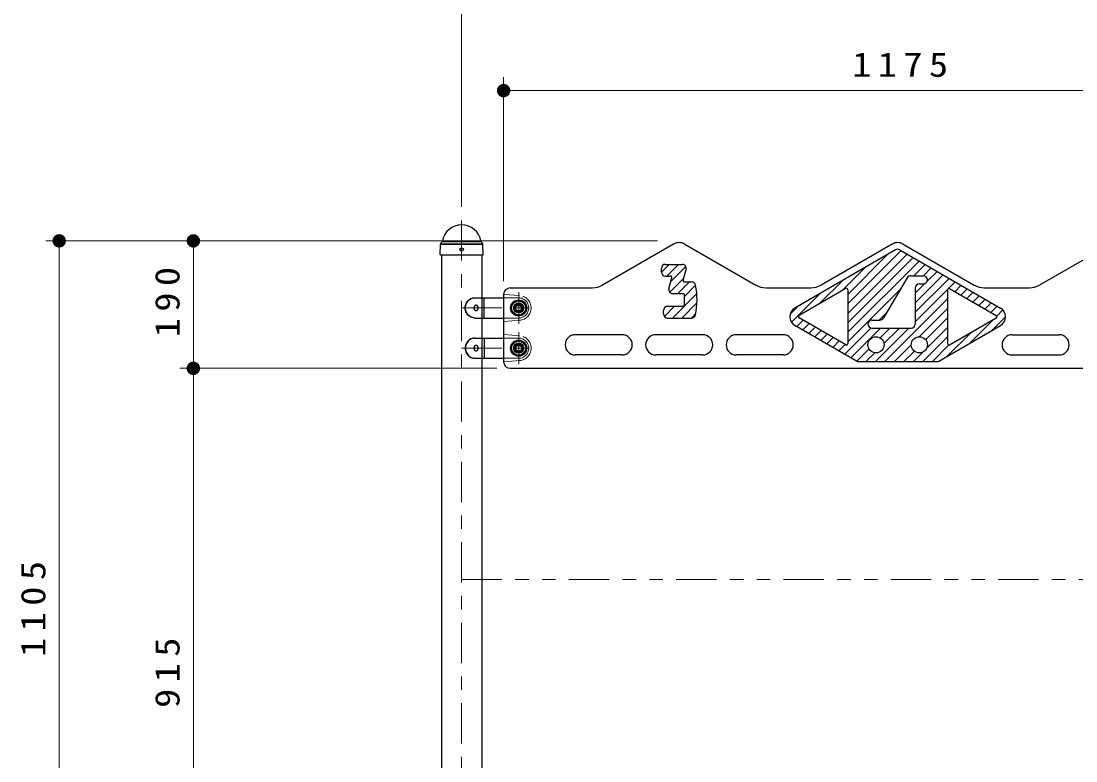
# Model space of a CAD drawing. Units: millimetres on the paper, scale 1:20. Extents: x -385 to 0, y 0 to 267.
# Drawn here: x -298.4 to -219.8, y 122.3 to 177.4 of the extents above; entities that cross this region are included whole.
import ezdxf

# ---------------------------------------------------------------- set-up
doc = ezdxf.new("R2010")
doc.units = ezdxf.units.MM
for name, pattern in [('USER1', [4.5, 2.5, -2]), ('USER2', [6, 3, -1, 1, -1]), ('USER3', [8, 3, -1, 1, -1, 1, -1])]:
    doc.linetypes.add(name, pattern=pattern)
doc.layers.add('LY_1', color=7, linetype='Continuous', lineweight=13)
doc.styles.add('ＭＳ ゴシック', font='')
doc.styles.get('ＭＳ ゴシック').set_extended_font_data('MS Gothic')

# ---------------------------------------------------------------- blocks, each defined once
blk = doc.blocks.new('filled_dot')
at = {"color": 0, "linetype": 'Continuous', "lineweight": -2, "const_width": 1.25}
blk.add_lwpolyline([(-0.625, 0, 1), (0.625, 0, 1)], format="xyb", close=True, dxfattribs=at)

msp = doc.modelspace()

# ---------------------------------------------------------------- linework, layer by layer
at = {"layer": 'LY_1'}
for p, q in [((-265.572, 163.586), (-265.572, 183.258)), ((-262.447, 158.058), (-262.447, 173.258)), ((-262.447, 172.258), (-203.697, 172.258)), ((-286.572, 161.058), (-296.572, 161.058)), ((-295.572, 105.808), (-295.572, 161.058)), ((-250.983, 161.058), (-286.572, 161.058)), ((-285.572, 151.558), (-285.572, 161.058)), ((-236.79, 156.362), (-232.818, 160.334)), ((-236.79, 155.654), (-232.369, 160.075)), ((-236.79, 157.069), (-233.796, 160.062)), ((-236.79, 154.947), (-231.921, 159.816)), ((-250.687, 158.728), (-250.107, 159.308)), ((-250.27, 158.438), (-249.4, 159.308)), ((-249.984, 158.017), (-248.86, 159.14)), ((-237.245, 157.321), (-235.469, 159.096)), ((-236.79, 154.24), (-231.473, 159.557)), ((-231.865, 158.458), (-231.025, 159.298)), ((-231.158, 158.458), (-230.576, 159.04)), ((-250.066, 157.227), (-249.028, 158.265)), ((-238.918, 156.355), (-237.142, 158.13)), ((-231.76, 156.442), (-229.68, 158.522)), ((-231.76, 155.735), (-229.231, 158.263)), ((-230.892, 158.017), (-230.128, 158.781)), ((-249.464, 157.123), (-248.594, 157.993)), ((-248.959, 156.92), (-248.131, 157.749)), ((-236.79, 153.533), (-232.854, 157.469)), ((-231.76, 157.149), (-231.016, 157.893)), ((-231.76, 155.028), (-229.351, 157.437)), ((-229.281, 157.507), (-228.783, 158.004)), ((-228.811, 157.27), (-228.335, 157.745)), ((-228.362, 157.011), (-227.887, 157.487)), ((-249.864, 155.308), (-248.047, 157.125)), ((-240.99, 154.99), (-238.815, 157.165)), ((-234.023, 152.058), (-229.354, 156.726)), ((-227.914, 156.752), (-227.438, 157.228)), ((-227.466, 156.493), (-226.99, 156.969)), ((-227.018, 156.234), (-226.542, 156.71)), ((-250.456, 155.423), (-249.702, 156.178)), ((-249.157, 155.308), (-248.033, 156.432)), ((-241.089, 155.597), (-240.488, 156.199)), ((-234.458, 155.158), (-233.889, 155.727)), ((-231.466, 153.908), (-229.354, 156.019)), ((-226.569, 155.975), (-226.093, 156.451)), ((-226.121, 155.717), (-225.645, 156.193)), ((-225.687, 155.443), (-225.223, 155.907)), ((-248.45, 155.308), (-248.118, 155.64)), ((-240.599, 154.673), (-240.124, 155.149)), ((-230.986, 153.68), (-229.354, 155.312)), ((-227.704, 153.426), (-225.928, 155.202)), ((-226.031, 154.392), (-225.029, 155.394)), ((-240.151, 154.414), (-239.675, 154.89)), ((-239.703, 154.156), (-239.227, 154.631)), ((-239.255, 153.897), (-238.779, 154.373)), ((-238.806, 153.638), (-238.33, 154.114)), ((-237.013, 152.603), (-235.051, 154.565)), ((-236.565, 152.344), (-234.351, 154.558)), ((-234.73, 152.058), (-232.23, 154.558)), ((-234.379, 153.823), (-233.644, 154.558)), ((-234.094, 153.4), (-232.937, 154.558)), ((-230.921, 153.038), (-229.354, 154.605)), ((-229.377, 152.46), (-227.601, 154.236)), ((-238.358, 153.379), (-237.882, 153.855)), ((-237.91, 153.12), (-237.434, 153.596)), ((-237.461, 152.862), (-236.986, 153.337)), ((-231.194, 152.058), (-229.354, 153.898)), ((-236.115, 152.086), (-235.202, 153)), ((-235.437, 152.058), (-234.78, 152.715)), ((-233.315, 152.058), (-232.057, 153.316)), ((-232.608, 152.058), (-231.829, 152.837)), ((-231.901, 152.058), (-231.187, 152.772)), ((-230.487, 152.058), (-229.247, 153.298)), ((-262.947, 151.558), (-286.572, 151.558)), ((-285.572, 105.808), (-285.572, 151.558))]:
    msp.add_line(p, q, dxfattribs=at)
at = {"layer": 'LY_1', "linetype": 'USER2'}
for p, q in [((-265.572, 162.586), (-265.572, 74.833)), ((-261.322, 157.241), (-261.322, 154.875)), ((-265.572, 156.058), (-259.706, 156.058)), ((-261.322, 151.875), (-261.322, 154.241)), ((-265.572, 153.058), (-259.706, 153.058))]:
    msp.add_line(p, q, dxfattribs=at)
at = {"layer": 'LY_1', "lineweight": 25}
for p, q in [((-267.182, 160.048), (-267.162, 160.775)), ((-267.1, 160.919), (-267.033, 160.987)), ((-267.099, 160.833), (-264.045, 160.833)), ((-267.084, 160.808), (-264.059, 160.808)), ((-266.963, 161.008), (-264.181, 161.008)), ((-264.044, 160.919), (-264.111, 160.987)), ((-263.962, 160.048), (-263.982, 160.775)), ((-249.77, 160.82), (-255.072, 157.759)), ((-248.945, 160.82), (-243.644, 157.759)), ((-233.484, 160.82), (-238.786, 157.759)), ((-232.659, 160.82), (-227.358, 157.759)), ((-217.199, 160.82), (-222.5, 157.759)), ((-267.182, 160.048), (-267.143, 160.008)), ((-267.143, 160.008), (-264.001, 160.008)), ((-267.084, 160.008), (-267.084, 105.808)), ((-264.059, 160.008), (-264.059, 105.808)), ((-263.962, 160.048), (-264.001, 160.008)), ((-233.234, 160.387), (-240.74, 156.053)), ((-232.909, 160.387), (-225.404, 156.053)), ((-250.687, 158.743), (-250.687, 159.003)), ((-250.382, 159.308), (-249.133, 159.308)), ((-249.07, 158.121), (-248.84, 158.918)), ((-250.382, 158.438), (-249.995, 158.438)), ((-250.13, 157.512), (-249.899, 158.31)), ((-232.361, 158.299), (-234.133, 155.317)), ((-232.081, 158.458), (-231.157, 158.458)), ((-261.947, 157.558), (-255.822, 157.558)), ((-248.974, 157.993), (-248.429, 157.993)), ((-242.894, 157.558), (-239.536, 157.558)), ((-236.94, 157.497), (-240.415, 155.49)), ((-236.79, 157.41), (-236.79, 153.398)), ((-231.76, 157.533), (-231.76, 154.858)), ((-231.435, 157.858), (-231.157, 157.858)), ((-229.354, 157.41), (-229.354, 153.398)), ((-229.204, 157.497), (-225.729, 155.49)), ((-226.608, 157.558), (-223.25, 157.558)), ((-264.624, 156.808), (-262.447, 156.808)), ((-263.899, 155.308), (-263.899, 156.808)), ((-262.447, 157.058), (-262.447, 152.058)), ((-249.837, 157.123), (-249.066, 157.123)), ((-261.522, 156.173), (-261.322, 156.289)), ((-261.522, 155.942), (-261.522, 156.173)), ((-261.522, 155.942), (-261.322, 155.827)), ((-261.322, 156.289), (-261.122, 156.173)), ((-261.322, 155.827), (-261.122, 155.942)), ((-261.122, 155.942), (-261.122, 156.173)), ((-250.522, 155.613), (-250.522, 155.873)), ((-250.217, 156.178), (-249.067, 156.178)), ((-264.624, 155.308), (-262.447, 155.308)), ((-250.217, 155.308), (-248.433, 155.308)), ((-236.94, 153.311), (-240.415, 155.317)), ((-234.987, 155.158), (-234.412, 155.158)), ((-229.204, 153.311), (-225.729, 155.317)), ((-236.145, 152.101), (-240.74, 154.754)), ((-234.987, 154.558), (-232.06, 154.558)), ((-229.999, 152.101), (-225.404, 154.754)), ((-264.624, 153.808), (-262.447, 153.808)), ((-263.899, 153.808), (-263.899, 152.308)), ((-253.608, 154.058), (-257.108, 154.058)), ((-247.608, 154.058), (-251.108, 154.058)), ((-241.608, 154.058), (-245.108, 154.058)), ((-224.536, 154.058), (-221.036, 154.058)), ((-261.522, 153.173), (-261.322, 153.289)), ((-261.522, 153.173), (-261.522, 152.942)), ((-261.522, 152.942), (-261.322, 152.827)), ((-261.322, 153.289), (-261.122, 153.173)), ((-261.322, 152.827), (-261.122, 152.942)), ((-261.122, 153.173), (-261.122, 152.942)), ((-253.608, 152.558), (-257.108, 152.558)), ((-247.608, 152.558), (-251.108, 152.558)), ((-241.608, 152.558), (-245.108, 152.558)), ((-224.536, 152.558), (-221.036, 152.558)), ((-264.624, 152.308), (-262.447, 152.308)), ((-235.982, 152.058), (-230.162, 152.058)), ((-261.947, 151.558), (-204.197, 151.558))]:
    msp.add_line(p, q, dxfattribs=at)
at = {"layer": 'LY_1', "linetype": 'USER1'}
for p, q in [((-264.059, 156.808), (-264.059, 155.308)), ((-262.447, 156.808), (-261.322, 156.808)), ((-262.397, 157.069), (-261.251, 156.98)), ((-262.447, 155.308), (-261.322, 155.308)), ((-262.401, 155.047), (-261.251, 155.136)), ((-264.059, 152.308), (-264.059, 153.808)), ((-262.447, 153.808), (-261.322, 153.808)), ((-262.401, 154.069), (-261.251, 153.98)), ((-262.447, 152.308), (-261.322, 152.308)), ((-262.397, 152.047), (-261.251, 152.136))]:
    msp.add_line(p, q, dxfattribs=at)
at = {"layer": 'LY_1', "linetype": 'USER3'}
msp.add_line((-265.572, 135.808), (-200.572, 135.808), dxfattribs=at)
at = {"layer": 'LY_1', "lineweight": 25}
for points in [[(-264.624, 155.308), (-264.713, 155.314), (-264.801, 155.333), (-264.886, 155.365), (-264.967, 155.408), (-265.041, 155.463), (-265.109, 155.527), (-265.168, 155.601), (-265.218, 155.683), (-265.257, 155.771), (-265.286, 155.864), (-265.303, 155.96), (-265.309, 156.058), (-265.303, 156.156), (-265.286, 156.252), (-265.257, 156.345), (-265.218, 156.433), (-265.168, 156.514), (-265.109, 156.588), (-265.041, 156.653), (-264.967, 156.707), (-264.886, 156.751), (-264.801, 156.782), (-264.713, 156.801), (-264.624, 156.808)], [(-264.596, 155.308), (-264.686, 155.314), (-264.774, 155.333), (-264.858, 155.365), (-264.939, 155.408), (-265.013, 155.463), (-265.081, 155.527), (-265.14, 155.601), (-265.19, 155.683), (-265.229, 155.771), (-265.258, 155.864), (-265.276, 155.96), (-265.282, 156.058), (-265.276, 156.156), (-265.258, 156.252), (-265.229, 156.345), (-265.19, 156.433), (-265.14, 156.514), (-265.081, 156.588), (-265.013, 156.653), (-264.939, 156.707), (-264.858, 156.751), (-264.774, 156.782), (-264.686, 156.801), (-264.596, 156.808)], [(-264.624, 153.808), (-264.713, 153.801), (-264.801, 153.782), (-264.886, 153.751), (-264.967, 153.707), (-265.041, 153.653), (-265.109, 153.588), (-265.168, 153.514), (-265.218, 153.433), (-265.257, 153.345), (-265.286, 153.252), (-265.303, 153.156), (-265.309, 153.058), (-265.303, 152.96), (-265.286, 152.864), (-265.257, 152.771), (-265.218, 152.683), (-265.168, 152.601), (-265.109, 152.527), (-265.041, 152.463), (-264.967, 152.408), (-264.886, 152.365), (-264.801, 152.333), (-264.713, 152.314), (-264.624, 152.308)], [(-264.596, 153.808), (-264.686, 153.801), (-264.774, 153.782), (-264.858, 153.751), (-264.939, 153.707), (-265.013, 153.653), (-265.081, 153.588), (-265.14, 153.514), (-265.19, 153.433), (-265.229, 153.345), (-265.258, 153.252), (-265.276, 153.156), (-265.282, 153.058), (-265.276, 152.96), (-265.258, 152.864), (-265.229, 152.771), (-265.19, 152.683), (-265.14, 152.601), (-265.081, 152.527), (-265.013, 152.463), (-264.939, 152.408), (-264.858, 152.365), (-264.774, 152.333), (-264.686, 152.314), (-264.596, 152.308)]]:
    msp.add_lwpolyline(points, dxfattribs=at)
for points in [[(-264.497, 155.858), (-264.483, 155.859), (-264.469, 155.861), (-264.455, 155.865), (-264.442, 155.87), (-264.429, 155.876), (-264.416, 155.885), (-264.405, 155.894), (-264.393, 155.905), (-264.383, 155.916), (-264.374, 155.929), (-264.365, 155.943), (-264.358, 155.958), (-264.351, 155.973), (-264.346, 155.989), (-264.341, 156.006), (-264.338, 156.023), (-264.337, 156.04), (-264.336, 156.058), (-264.337, 156.075), (-264.338, 156.092), (-264.341, 156.11), (-264.346, 156.126), (-264.351, 156.142), (-264.358, 156.158), (-264.365, 156.172), (-264.374, 156.186), (-264.383, 156.199), (-264.393, 156.211), (-264.405, 156.222), (-264.416, 156.231), (-264.429, 156.239), (-264.442, 156.246), (-264.455, 156.251), (-264.469, 156.255), (-264.483, 156.257), (-264.497, 156.258), (-264.511, 156.257), (-264.525, 156.255), (-264.539, 156.251), (-264.552, 156.246), (-264.565, 156.239), (-264.577, 156.231), (-264.589, 156.222), (-264.6, 156.211), (-264.611, 156.199), (-264.62, 156.186), (-264.629, 156.172), (-264.636, 156.158), (-264.643, 156.142), (-264.648, 156.126), (-264.652, 156.11), (-264.655, 156.092), (-264.657, 156.075), (-264.658, 156.058), (-264.657, 156.04), (-264.655, 156.023), (-264.652, 156.006), (-264.648, 155.989), (-264.643, 155.973), (-264.636, 155.958), (-264.629, 155.943), (-264.62, 155.929), (-264.611, 155.916), (-264.6, 155.905), (-264.589, 155.894), (-264.577, 155.885), (-264.565, 155.876), (-264.552, 155.87), (-264.539, 155.865), (-264.525, 155.861), (-264.511, 155.859)], [(-264.497, 153.258), (-264.511, 153.257), (-264.525, 153.255), (-264.539, 153.251), (-264.552, 153.246), (-264.565, 153.239), (-264.577, 153.231), (-264.589, 153.222), (-264.6, 153.211), (-264.611, 153.199), (-264.62, 153.186), (-264.629, 153.172), (-264.636, 153.158), (-264.643, 153.142), (-264.648, 153.126), (-264.652, 153.11), (-264.655, 153.092), (-264.657, 153.075), (-264.658, 153.058), (-264.657, 153.04), (-264.655, 153.023), (-264.652, 153.006), (-264.648, 152.989), (-264.643, 152.973), (-264.636, 152.958), (-264.629, 152.943), (-264.62, 152.929), (-264.611, 152.916), (-264.6, 152.905), (-264.589, 152.894), (-264.577, 152.885), (-264.565, 152.876), (-264.552, 152.87), (-264.539, 152.865), (-264.525, 152.861), (-264.511, 152.859), (-264.497, 152.858), (-264.483, 152.859), (-264.469, 152.861), (-264.455, 152.865), (-264.442, 152.87), (-264.429, 152.876), (-264.416, 152.885), (-264.405, 152.894), (-264.393, 152.905), (-264.383, 152.916), (-264.374, 152.929), (-264.365, 152.943), (-264.358, 152.958), (-264.351, 152.973), (-264.346, 152.989), (-264.341, 153.006), (-264.338, 153.023), (-264.337, 153.04), (-264.336, 153.058), (-264.337, 153.075), (-264.338, 153.092), (-264.341, 153.11), (-264.346, 153.126), (-264.351, 153.142), (-264.358, 153.158), (-264.365, 153.172), (-264.374, 153.186), (-264.383, 153.199), (-264.393, 153.211), (-264.405, 153.222), (-264.416, 153.231), (-264.429, 153.239), (-264.442, 153.246), (-264.455, 153.251), (-264.469, 153.255), (-264.483, 153.257)]]:
    msp.add_lwpolyline(points, close=True, dxfattribs=at)
for centre, radius in [((-265.572, 160.408), 0.125), ((-261.322, 156.058), 0.6), ((-261.322, 156.058), 0.525), ((-261.322, 156.058), 0.375), ((-261.322, 153.058), 0.6), ((-261.322, 153.058), 0.525), ((-261.322, 153.058), 0.375), ((-234.687, 153.308), 0.6), ((-231.457, 153.308), 0.6)]:
    msp.add_circle(centre, radius, dxfattribs=at)
at = {"layer": 'LY_1', "linetype": 'USER1'}
for centre in [(-261.322, 156.058), (-261.322, 153.058)]:
    msp.add_circle(centre, 0.312, dxfattribs=at)
at = {"layer": 'LY_1'}
for centre in [(-261.322, 156.058), (-261.322, 153.058)]:
    msp.add_circle(centre, 0.275, dxfattribs=at)
at = {"layer": 'LY_1', "lineweight": 25}
for centre, radius, start, end in [((-265.572, 160.804), 1.454, 9.17167, 170.82833), ((-266.952, 160.771), 0.21, 135, 178.99406), ((-267.096, 161.05), 0.09, 315, 350.82833), ((-264.048, 161.05), 0.09, 186.19155, 225), ((-264.192, 160.771), 0.21, 1.00594, 45), ((-249.358, 160.105), 0.825, 60, 120), ((-233.072, 160.105), 0.825, 60, 120), ((-233.072, 160.105), 0.325, 60, 120), ((-250.382, 159.003), 0.305, 90, 180), ((-249.133, 159.003), 0.305, 343.88169, 90), ((-250.382, 158.743), 0.305, 180, 270), ((-249.995, 158.338), 0.1, 343.88169, 90), ((-248.974, 158.093), 0.1, 163.88169, 270), ((-232.081, 158.133), 0.325, 90, 149.2794), ((-231.157, 158.158), 0.3, 270, 90), ((-261.947, 157.058), 0.5, 90, 180), ((-255.822, 159.058), 1.5, 270, 300), ((-249.837, 157.428), 0.305, 163.88169, 270), ((-248.429, 157.688), 0.305, 10.6917, 90), ((-253.869, 156.661), 5.84, 349.08523, 10.6917), ((-242.894, 159.058), 1.5, 240, 270), ((-239.536, 159.058), 1.5, 270, 300), ((-236.89, 157.41), 0.1, 0, 120), ((-231.435, 157.533), 0.325, 90, 180), ((-229.254, 157.41), 0.1, 60, 180), ((-226.608, 159.058), 1.5, 240, 270), ((-223.25, 159.058), 1.5, 270, 300), ((-249.066, 157.023), 0.1, 4.30925, 90), ((-253.869, 156.661), 4.917, 355.43793, 4.30925), ((-250.217, 155.873), 0.305, 90, 180), ((-249.067, 156.278), 0.1, 270, 355.43793), ((-240.365, 155.404), 0.75, 120, 240), ((-225.779, 155.404), 0.75, 300, 60), ((-250.217, 155.613), 0.305, 180, 270), ((-248.433, 155.613), 0.305, 270, 349.08523), ((-240.365, 155.404), 0.1, 120, 240), ((-234.987, 154.858), 0.3, 90, 270), ((-234.412, 155.483), 0.325, 270, 329.2794), ((-225.779, 155.404), 0.1, 300, 60), ((-232.06, 154.858), 0.3, 270, 0), ((-257.108, 153.308), 0.75, 90, 270), ((-253.608, 153.308), 0.75, 270, 90), ((-251.108, 153.308), 0.75, 90, 270), ((-247.608, 153.308), 0.75, 270, 90), ((-245.108, 153.308), 0.75, 90, 270), ((-241.608, 153.308), 0.75, 270, 90), ((-236.89, 153.398), 0.1, 240, 0), ((-229.254, 153.398), 0.1, 180, 300), ((-224.536, 153.308), 0.75, 90, 270), ((-221.036, 153.308), 0.75, 270, 90), ((-261.947, 152.058), 0.5, 180, 270), ((-235.982, 152.383), 0.325, 240, 270), ((-230.162, 152.383), 0.325, 270, 300)]:
    msp.add_arc(centre, radius, start, end, dxfattribs=at)
at = {"layer": 'LY_1', "linetype": 'USER1'}
for centre, radius, start, end in [((-262.393, 157.118), 0.05, 172.24798, 265.57931), ((-261.322, 156.058), 0.75, 270, 90), ((-261.322, 156.058), 0.925, 274.42069, 85.57931), ((-262.397, 154.997), 0.05, 94.42069, 180), ((-262.397, 154.119), 0.05, 180, 265.57931), ((-261.322, 153.058), 0.75, 270, 90), ((-261.322, 153.058), 0.925, 274.42069, 85.57931), ((-262.393, 151.997), 0.05, 94.42069, 187.75202)]:
    msp.add_arc(centre, radius, start, end, dxfattribs=at)

# ---------------------------------------------------------------- block references
at = {"layer": 'LY_1', "xscale": 0.4, "yscale": 0.4}
msp.add_blockref('filled_dot', (-262.447, 172.258), dxfattribs=at)
for p, rotation in [((-295.572, 161.058), 270), ((-285.572, 161.058), 270), ((-285.572, 151.558), 270), ((-285.572, 151.558), 90)]:
    msp.add_blockref('filled_dot', p, dxfattribs=dict(at, rotation=rotation))

# ---------------------------------------------------------------- texts
at = {"layer": 'LY_1', "insert": (-232.651, 173.258), "char_height": 1.833, "attachment_point": 8, "style": 'ＭＳ ゴシック'}
msp.add_mtext('\\T1.33;\\W1.15;1175', dxfattribs=at)
at = {"layer": 'LY_1', "char_height": 1.833, "attachment_point": 8, "rotation": 90, "style": 'ＭＳ ゴシック'}
for s, insert in [('\\T1.33;\\W1.15;190', (-286.572, 156.729)), ('\\T1.33;\\W1.15;1105', (-296.572, 133.854)), ('\\T1.33;\\W1.15;915', (-286.572, 129.099))]:
    msp.add_mtext(s, dxfattribs=dict(at, insert=insert))

doc.saveas('drawing.dxf')
